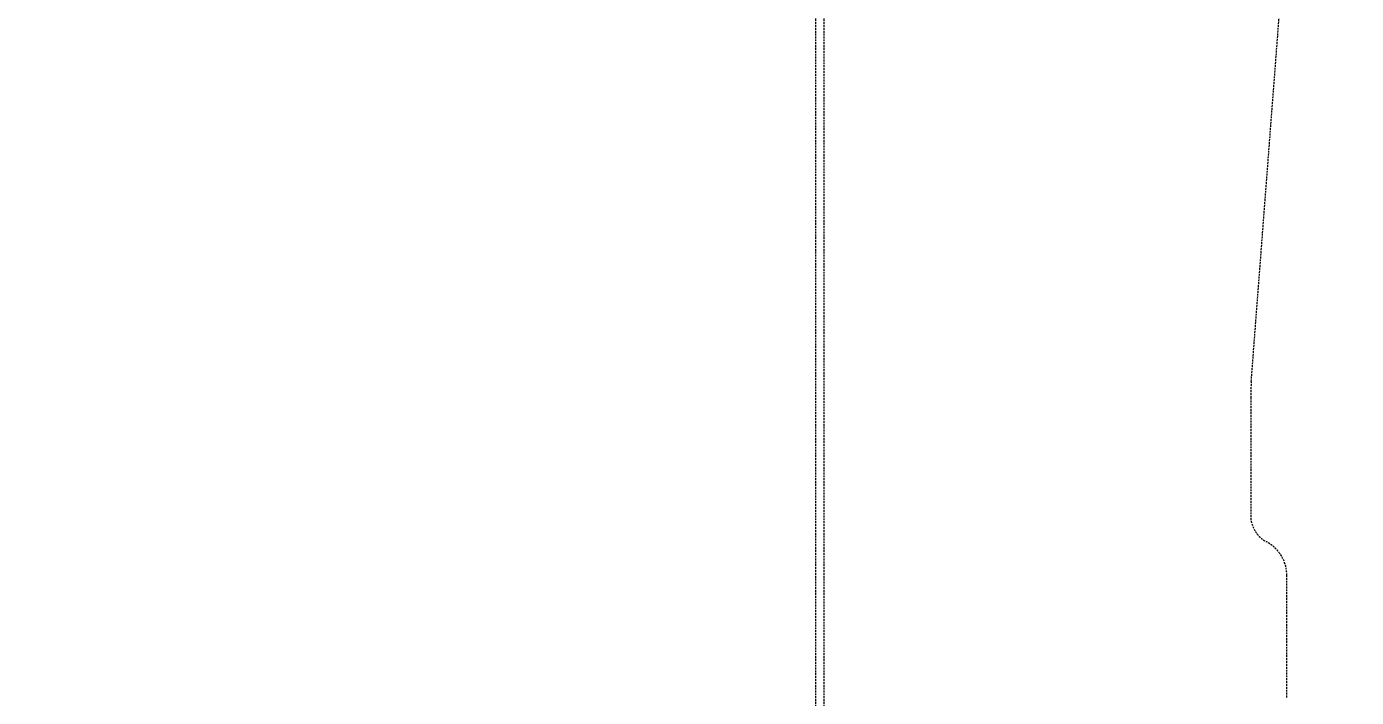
# Model space of a CAD drawing. Header units: millimetres. Extents: x -468 to 5922, y -120 to 5313.
# Drawn here: x 2184 to 3067, y 2954 to 3399 of the extents above; entities that cross this region are included whole.
import ezdxf

# ---------------------------------------------------------------- set-up
doc = ezdxf.new("R2010")
doc.units = ezdxf.units.MM
doc.linetypes.add('HIDDEN', pattern=[1.905, 1.27, -0.635])
doc.layers.add('DIKOM_ОБЬЕКТ', color=7, linetype='Continuous')
doc.layers.add('DIKOM_РАЗМЕР_ЗОНА', color=7, linetype='Continuous')
doc.styles.add('style1', font='arialbd.ttf', dxfattribs={"width": 0.8})
doc.dimstyles.new('1-50', dxfattribs={"dimtxt": 300, "dimasz": 200, "dimexe": 100, "dimexo": 0, "dimgap": 100, "dimtad": 1, "dimtxsty": 'style1', "dimcen": 200, "dimclrd": 7, "dimclre": 7, "dimclrt": 7, "dimadec": 1, "dimazin": 2, "dimtfac": 1, "dimtmove": 0, "dimatfit": 2, "dimfxl": 0, "dimlwd": 25, "dimlwe": 18, "dimarcsym": 0})

# ---------------------------------------------------------------- blocks, each defined once
blk = doc.blocks.new('*D38')
at = {"layer": 'Defpoints', "color": 0, "transparency": 16777216}
for p in [(4635.22, 5313.1), (-18.18, 679.1), (4922.12, 679.1)]:
    blk.add_point(p, dxfattribs=at)
at = {"layer": 'DIKOM_РАЗМЕР_ЗОНА', "color": 7, "lineweight": 18, "transparency": 16777216}
for p, q in [((4635.22, 5313.1), (-118.18, 5313.1)), ((4922.12, 679.1), (-118.18, 679.1))]:
    blk.add_line(p, q, dxfattribs=at)
at = {"layer": 'DIKOM_РАЗМЕР_ЗОНА', "color": 7, "lineweight": 25, "transparency": 16777216}
blk.add_line((-18.18, 5113.1), (-18.18, 879.1), dxfattribs=at)
at = {"layer": 'DIKOM_РАЗМЕР_ЗОНА', "color": 7, "transparency": 16777216}
for points in [[(-51.51, 5113.1), (15.15, 5113.1), (-18.18, 5313.1)], [(-51.51, 879.1), (15.15, 879.1), (-18.18, 679.1)]]:
    blk.add_solid(points, dxfattribs=at)
at = {"layer": 'DIKOM_РАЗМЕР_ЗОНА', "color": 7, "transparency": 16777216, "insert": (-271.35, 2810.16), "char_height": 300, "attachment_point": 5, "rotation": 90, "style": 'style1'}
blk.add_mtext('{\\fArial|b0|i0|c204|p34;4640}', dxfattribs=at)
blk = doc.blocks.new('*D40')
at = {"color": 7, "lineweight": 18, "transparency": 16777216}
for p, q in [((2293.54, 3813.1), (1693.94, 3813.1)), ((2293.54, 2179.1), (1693.94, 2179.1))]:
    blk.add_line(p, q, dxfattribs=at)
at = {"color": 7, "lineweight": 25, "transparency": 16777216}
blk.add_line((1793.94, 3613.1), (1793.94, 2379.1), dxfattribs=at)
at = {"color": 7, "transparency": 16777216}
for points in [[(1760.61, 3613.1), (1827.27, 3613.1), (1793.94, 3813.1)], [(1760.61, 2379.1), (1827.27, 2379.1), (1793.94, 2179.1)]]:
    blk.add_solid(points, dxfattribs=at)
at = {"layer": 'Defpoints', "color": 0, "transparency": 16777216}
for p in [(2293.54, 3813.1), (1793.94, 2179.1), (2293.54, 2179.1)]:
    blk.add_point(p, dxfattribs=at)
at = {"color": 7, "transparency": 16777216, "insert": (1540.77, 2959.56), "char_height": 300, "attachment_point": 5, "rotation": 90, "style": 'style1'}
blk.add_mtext('{\\fArial|b0|i0|c204|p34;1640}', dxfattribs=at)

msp = doc.modelspace()

# ---------------------------------------------------------------- linework, layer by layer
at = {"layer": 'DIKOM_ОБЬЕКТ', "color": 7, "linetype": 'HIDDEN', "lineweight": 15}
for p, q in [((2708.3, 3549.098), (2708.3, 2443.098)), ((2713.735, 3549.098), (2713.735, 2443.098)), ((2997.649, 3163.837), (3027.218, 3550.098)), ((2997.262, 3153.072), (2997.262, 3074.886)), ((3021.262, 2953.976), (3021.262, 3035.086))]:
    msp.add_line(p, q, dxfattribs=at)
for centre, radius, start, end in [((3147.262, 3153.072), 150, 175.884532, 180), ((3017.262, 3074.886), 20, 180, 242.181861), ((2996.262, 3035.086), 25, 0, 62.181861)]:
    msp.add_arc(centre, radius, start, end, dxfattribs=at)

# ---------------------------------------------------------------- dimensions: what is measured, and where the dimension line sits
dim = msp.add_linear_dim(base=(1793.939, 2179.098), p1=(2293.538, 3813.098), p2=(2293.538, 2179.098), angle=90, text='{\\fArial|b0|i0|c204|p34;1640}', dimstyle='1-50')
dim.commit()
dim.dimension.update_dxf_attribs({"geometry": '*D40', "text_midpoint": (1793.939, 2959.556), "dimtype": 160})
at = {"layer": 'DIKOM_РАЗМЕР_ЗОНА'}
dim = msp.add_linear_dim(base=(-18.179, 679.098), p1=(4635.22, 5313.098), p2=(4922.118, 679.098), angle=90, text='{\\fArial|b0|i0|c204|p34;4640}', dimstyle='1-50', dxfattribs=at)
dim.commit()
dim.dimension.update_dxf_attribs({"geometry": '*D38', "text_midpoint": (-18.179, 2810.156), "dimtype": 160})

doc.saveas('drawing.dxf')
